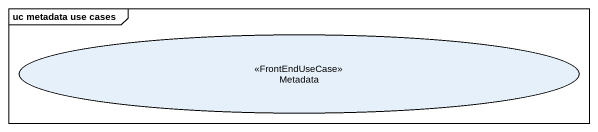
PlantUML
@startuml
mainframe uc metadata use cases
usecase Metadata <<FrontEndUseCase>>
@enduml
